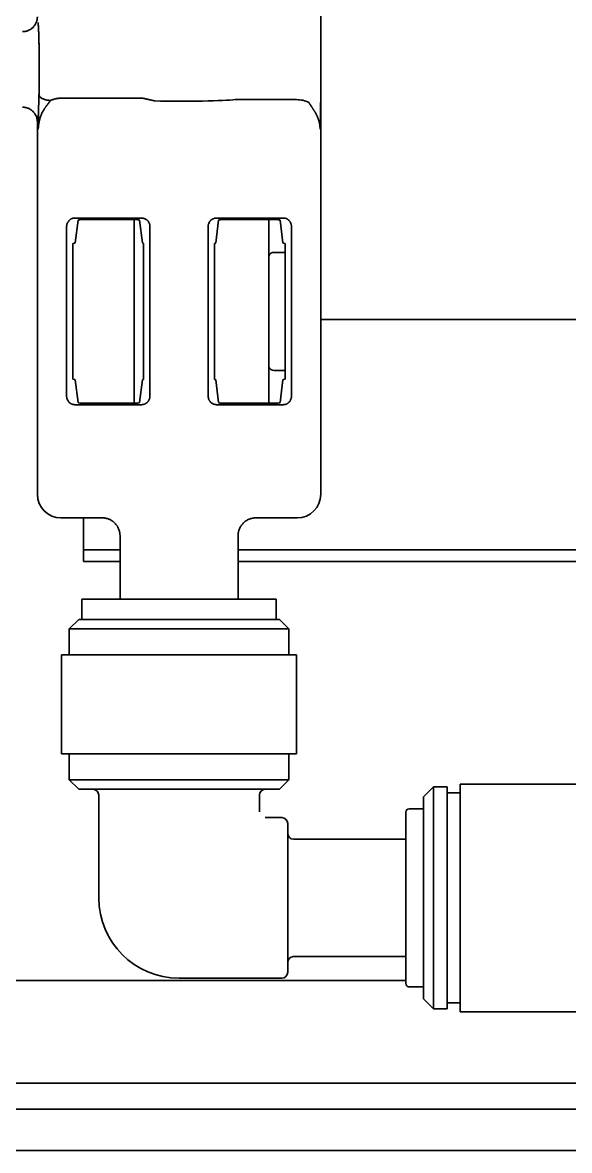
# Model space of a CAD drawing. Extents: x 6569 to 10251, y -294 to 3100.
# Drawn here: x 6904.9 to 6951.2, y 1270.8 to 1366.4 of the extents above; entities that cross this region are included whole.
import ezdxf

# ---------------------------------------------------------------- set-up
doc = ezdxf.new("R2010")
doc.units = 0
doc.header["$LTSCALE"] = 5
doc.layers.add('1', color=7, linetype='CONTINUOUS', true_color=0xffffff)

msp = doc.modelspace()

# ---------------------------------------------------------------- linework, layer by layer
at = {"layer": '1', "color": 7, "linetype": 'Continuous', "lineweight": 35}
for p, q in [((6930.164, 1326.425), (6930.164, 1366.928)), ((6915.012, 1360.001), (6908.33, 1360.001)), ((6923.379, 1359.865), (6922.904, 1359.865)), ((6928.105, 1359.865), (6923.379, 1359.865)), ((6906.164, 1326.425), (6906.164, 1357.976)), ((6909.344, 1349.835), (6914.984, 1349.835)), ((6909.369, 1347.719), (6909.609, 1349.646)), ((6910.109, 1349.715), (6914.32, 1349.715)), ((6914.364, 1334.137), (6914.364, 1349.715)), ((6914.82, 1349.646), (6915.059, 1347.719)), ((6921.269, 1347.719), (6921.509, 1349.646)), ((6921.344, 1349.835), (6926.984, 1349.835)), ((6922.009, 1349.715), (6926.22, 1349.715)), ((6925.764, 1334.137), (6925.764, 1349.715)), ((6926.72, 1349.646), (6926.959, 1347.719)), ((6908.641, 1334.771), (6908.641, 1349.082)), ((6915.698, 1349.109), (6915.698, 1334.743)), ((6920.631, 1334.743), (6920.631, 1349.109)), ((6927.688, 1349.082), (6927.688, 1334.771)), ((6909.165, 1347.68), (6909.164, 1347.677)), ((6909.164, 1347.384), (6909.164, 1347.677)), ((6915.164, 1347.686), (6915.164, 1336.163)), ((6915.167, 1336.166), (6915.167, 1347.688)), ((6921.162, 1347.687), (6921.162, 1336.165)), ((6927.164, 1347.677), (6927.164, 1347.68)), ((6927.164, 1347.677), (6927.164, 1347.384)), ((6909.164, 1346.926), (6909.164, 1336.926)), ((6927.164, 1346.926), (6926.214, 1346.926)), ((6927.164, 1336.926), (6927.164, 1346.926)), ((6969.315, 1341.226), (6930.166, 1341.226)), ((6909.164, 1336.175), (6909.164, 1336.468)), ((6909.164, 1336.175), (6909.165, 1336.173)), ((6909.609, 1334.206), (6909.369, 1336.133)), ((6915.059, 1336.133), (6914.82, 1334.206)), ((6921.509, 1334.206), (6921.269, 1336.133)), ((6926.214, 1336.926), (6927.164, 1336.926)), ((6926.959, 1336.133), (6926.72, 1334.206)), ((6927.164, 1336.468), (6927.164, 1336.175)), ((6927.164, 1336.173), (6927.164, 1336.175)), ((6914.984, 1334.017), (6909.344, 1334.017)), ((6914.32, 1334.137), (6910.109, 1334.137)), ((6926.984, 1334.017), (6921.344, 1334.017)), ((6926.22, 1334.137), (6922.009, 1334.137)), ((6908.163, 1324.426), (6911.665, 1324.426)), ((6910.084, 1324.426), (6910.084, 1322.726)), ((6924.664, 1324.426), (6928.166, 1324.426)), ((6910.084, 1321.726), (6910.084, 1322.726)), ((6913.164, 1322.925), (6913.164, 1317.526)), ((6923.164, 1317.526), (6923.164, 1322.925)), ((6910.084, 1321.726), (6913.165, 1321.726)), ((6910.084, 1321.726), (6910.084, 1320.726)), ((6923.165, 1321.726), (6946.735, 1321.726)), ((6946.735, 1321.726), (6967.811, 1321.726)), ((6913.165, 1320.726), (6910.084, 1320.726)), ((6946.735, 1320.726), (6923.165, 1320.726)), ((6967.811, 1320.726), (6946.735, 1320.726)), ((6909.939, 1315.826), (6909.939, 1317.526)), ((6926.389, 1317.526), (6926.389, 1315.826)), ((6909.664, 1315.826), (6908.864, 1315.026)), ((6909.664, 1315.826), (6926.664, 1315.826)), ((6927.464, 1315.026), (6926.664, 1315.826)), ((6908.864, 1315.026), (6908.864, 1312.826)), ((6908.864, 1315.026), (6918.164, 1315.026)), ((6918.164, 1315.026), (6927.464, 1315.026)), ((6927.464, 1312.826), (6927.464, 1315.026)), ((6908.214, 1312.826), (6908.214, 1304.426)), ((6928.114, 1312.826), (6908.214, 1312.826)), ((6928.114, 1304.426), (6928.114, 1312.826)), ((6908.214, 1304.426), (6928.114, 1304.426)), ((6908.864, 1304.426), (6908.864, 1302.226)), ((6927.464, 1302.226), (6927.464, 1304.426)), ((6908.864, 1302.226), (6909.664, 1301.426)), ((6927.464, 1302.226), (6908.864, 1302.226)), ((6926.664, 1301.426), (6927.464, 1302.226)), ((6952.364, 1301.876), (6941.964, 1301.876)), ((6941.964, 1282.576), (6941.964, 1301.876)), ((6909.664, 1301.426), (6926.664, 1301.426)), ((6911.364, 1300.926), (6911.364, 1292.226)), ((6924.964, 1299.526), (6924.964, 1300.926)), ((6939.714, 1301.626), (6938.864, 1300.776)), ((6938.864, 1283.676), (6938.864, 1300.776)), ((6940.864, 1301.626), (6939.714, 1301.626)), ((6939.714, 1282.826), (6939.714, 1301.626)), ((6940.864, 1282.826), (6940.864, 1301.626)), ((6941.964, 1301.126), (6940.864, 1301.126)), ((6938.864, 1299.776), (6937.664, 1299.776)), ((6926.864, 1299.026), (6925.464, 1299.026)), ((6937.364, 1299.476), (6937.364, 1284.976)), ((6927.364, 1298.526), (6927.364, 1285.926)), ((6937.365, 1297.201), (6927.864, 1297.201)), ((6927.864, 1287.251), (6937.365, 1287.251)), ((6817.664, 1285.226), (6937.367, 1285.226)), ((6918.164, 1285.426), (6926.864, 1285.426)), ((6937.664, 1284.676), (6938.864, 1284.676)), ((6938.864, 1283.676), (6939.714, 1282.826)), ((6939.714, 1282.826), (6940.864, 1282.826)), ((6940.864, 1283.326), (6941.964, 1283.326)), ((6941.964, 1282.576), (6952.364, 1282.576)), ((7033.66, 1276.526), (6819.664, 1276.526)), ((6572.164, 1274.326), (7039.407, 1274.326)), ((7087.059, 1270.826), (6588.769, 1270.826))]:
    msp.add_line(p, q, dxfattribs=at)
for centre, radius, start, end in [((6910.864, 1300.926), 0.5, 0, 90), ((6925.464, 1300.926), 0.5, 90, 180), ((6937.664, 1299.476), 0.3, 90, 180), ((6926.864, 1298.526), 0.5, 0, 90), ((6927.864, 1297.701), 0.5, 180, 270), ((6918.164, 1292.226), 6.8, 180, 270), ((6927.864, 1286.751), 0.5, 90, 180), ((6926.864, 1285.926), 0.5, 270, 0), ((6937.664, 1284.976), 0.3, 180, 270)]:
    msp.add_arc(centre, radius, start, end, dxfattribs=at)
at = {"layer": '1', "color": 7, "linetype": 'Continuous', "lineweight": 35, "extrusion": (0, 0, -1)}
for centre, major_axis, ratio, start_param, end_param in [((6906.163, 1362.426), (0, 4.45), 0.034921, 2.365413, 3.131791), ((6918.164, 1359.926), (-5, 0), 0.038413, 3.465404, 5.136487), ((6910.109, 1349.645), (0.5, 0), 0.140541, 3.159046, 4.712389), ((6914.32, 1349.645), (-0.5, 0), 0.140541, 1.570796, 3.124139), ((6922.009, 1349.645), (0.5, 0), 0.140541, 3.159046, 4.712389), ((6926.22, 1349.645), (-0.5, 0), 0.140541, 1.570796, 3.124139), ((6909.07, 1347.72), (0.3, 0), 0.140541, 0.017453, 1.248618), ((6915.359, 1347.72), (0.3, 0), 0.140541, 2.274072, 3.124139), ((6920.97, 1347.72), (-0.3, 0), 0.140541, 3.159046, 4.013959), ((6927.259, 1347.72), (-0.3, 0), 0.140541, -1.248618, -0.017453), ((6909.182, 1347.384), (0, 0.5), 0.034921, 3.553586, 4.712389), ((6926.214, 1346.424), (0, 0.502), 0.996195, -1.119749, 0), ((6927.147, 1347.384), (0, 0.5), 0.034921, 1.570796, 2.729599), ((6926.214, 1337.428), (0, 0.502), 0.996195, 3.141593, 4.261342), ((6909.182, 1336.468), (0, 0.5), 0.034921, -1.570796, -0.411993), ((6909.07, 1336.133), (-0.3, 0), 0.140541, 1.892975, 3.124139), ((6915.359, 1336.133), (-0.3, 0), 0.140541, 0.017453, 0.871146), ((6920.97, 1336.133), (-0.3, 0), 0.140541, 2.269225, 3.124139), ((6927.259, 1336.133), (-0.3, 0), 0.140541, 0.017453, 1.248618), ((6927.147, 1336.468), (0, 0.5), 0.034921, 0.411993, 1.570796), ((6910.109, 1334.207), (-0.5, 0), 0.140541, 4.712389, 6.265732), ((6914.32, 1334.207), (0.5, 0), 0.140541, 0.017453, 1.570796), ((6922.009, 1334.207), (0.5, 0), 0.140541, 1.570796, 3.124139), ((6926.22, 1334.207), (0.5, 0), 0.140541, 0.017453, 1.570796)]:
    msp.add_ellipse(centre, major_axis=major_axis, ratio=ratio, start_param=start_param, end_param=end_param, dxfattribs=at)
at = {"layer": '1', "color": 7, "linetype": 'Continuous', "lineweight": 35, "extrusion": (-1.17146e-15, -9.86076e-32, -1)}
msp.add_ellipse((6928.102, 1357.364), major_axis=(1.77, 1.77), ratio=0.998783, start_param=-0.784789, end_param=-0.35153, dxfattribs=at)
at = {"layer": '1', "color": 7, "linetype": 'Continuous', "lineweight": 35}
for centre, major_axis in [((6908.166, 1326.427), (1.416, 1.416)), ((6928.163, 1326.427), (-1.416, 1.416))]:
    msp.add_ellipse(centre, major_axis=major_axis, ratio=0.998783, start_param=2.356803, end_param=3.926382, dxfattribs=at)
for points, degree, knots in [([(6906.164, 1366.876), (6906.164, 1366.793), (6906.156, 1366.712), (6906.132, 1366.592), (6906.123, 1366.553), (6906.105, 1366.494), (6906.098, 1366.474), (6906.084, 1366.436), (6906.077, 1366.416), (6906.038, 1366.322), (6905.999, 1366.25), (6905.943, 1366.165), (6905.931, 1366.148), (6905.906, 1366.115), (6905.894, 1366.099), (6905.854, 1366.051), (6905.827, 1366.021), (6905.74, 1365.935), (6905.678, 1365.883), (6905.592, 1365.826), (6905.575, 1365.815), (6905.539, 1365.794), (6905.486, 1365.763), (6905.394, 1365.72), (6905.317, 1365.692), (6905.258, 1365.674), (6905.239, 1365.669), (6905.199, 1365.659), (6905.179, 1365.654), (6905.118, 1365.642), (6905.077, 1365.636), (6905.016, 1365.63), (6904.985, 1365.628), (6904.955, 1365.627), (6904.934, 1365.626), (6904.924, 1365.626), (6904.914, 1365.626)], 3, [0, 0, 0, 0, 0.125, 0.125, 0.1875, 0.1875, 0.21875, 0.21875, 0.25, 0.25, 0.375, 0.375, 0.40625, 0.40625, 0.4375, 0.4375, 0.5, 0.5, 0.625, 0.625, 0.65625, 0.65625, 0.6875, 0.75, 0.8125, 0.8125, 0.84375, 0.84375, 0.875, 0.875, 0.9375, 0.9375, 0.96875, 0.984375, 0.984375, 1, 1, 1, 1]), ([(6906.304, 1360.234), (6906.307, 1360.369), (6906.309, 1360.507), (6906.314, 1360.789), (6906.316, 1360.933), (6906.319, 1361.228), (6906.321, 1361.379), (6906.322, 1361.572), (6906.322, 1361.61), (6906.323, 1361.687), (6906.323, 1361.803), (6906.324, 1361.92), (6906.325, 1362.152), (6906.325, 1362.307), (6906.325, 1362.619), (6906.324, 1362.775), (6906.324, 1362.97), (6906.323, 1363.01), (6906.323, 1363.087), (6906.322, 1363.204), (6906.322, 1363.319), (6906.32, 1363.548), (6906.318, 1363.699), (6906.315, 1363.996), (6906.313, 1364.14), (6906.308, 1364.419), (6906.306, 1364.555), (6906.3, 1364.817), (6906.297, 1364.944), (6906.293, 1365.098), (6906.292, 1365.128), (6906.29, 1365.188), (6906.288, 1365.276), (6906.285, 1365.361), (6906.279, 1365.525), (6906.275, 1365.628), (6906.267, 1365.82), (6906.263, 1365.91), (6906.257, 1366.014), (6906.256, 1366.035), (6906.254, 1366.074), (6906.25, 1366.132), (6906.247, 1366.186), (6906.24, 1366.287), (6906.235, 1366.346), (6906.23, 1366.397)], 3, [0, 0, 0, 0, 0.0625, 0.0625, 0.125, 0.125, 0.1875, 0.1875, 0.203125, 0.203125, 0.21875, 0.25, 0.25, 0.3125, 0.3125, 0.375, 0.375, 0.390625, 0.390625, 0.40625, 0.4375, 0.4375, 0.5, 0.5, 0.5625, 0.5625, 0.625, 0.625, 0.6875, 0.6875, 0.703125, 0.703125, 0.71875, 0.75, 0.75, 0.8125, 0.8125, 0.875, 0.875, 0.890625, 0.890625, 0.90625, 0.9375, 0.9375, 1, 1, 1, 1]), ([(6906.272, 1359.251), (6906.272, 1359.291), (6906.273, 1359.332), (6906.276, 1359.415), (6906.277, 1359.456), (6906.28, 1359.539), (6906.282, 1359.58), (6906.285, 1359.663), (6906.287, 1359.705), (6906.292, 1359.829), (6906.295, 1359.912), (6906.299, 1360.034), (6906.3, 1360.075), (6906.302, 1360.135), (6906.303, 1360.165), (6906.303, 1360.199), (6906.304, 1360.217), (6906.304, 1360.225), (6906.304, 1360.23), (6906.304, 1360.232), (6906.304, 1360.233), (6906.304, 1360.234), (6906.304, 1360.234), (6906.304, 1360.234), (6906.304, 1360.234), (6906.304, 1360.234)], 3, [0, 0, 0, 0, 0.125002, 0.125002, 0.250003, 0.250003, 0.375005, 0.375005, 0.500007, 0.500007, 0.75001, 0.75001, 0.875012, 0.875012, 0.937513, 0.968763, 0.984389, 0.992201, 0.996108, 0.998061, 0.999037, 0.999526, 0.99977, 0.99977, 1, 1, 1, 1]), ([(6907.284, 1359.798), (6907.231, 1359.799), (6907.177, 1359.802), (6907.067, 1359.813), (6907.012, 1359.821), (6906.903, 1359.843), (6906.849, 1359.856), (6906.746, 1359.888), (6906.697, 1359.906), (6906.605, 1359.947), (6906.562, 1359.97), (6906.486, 1360.018), (6906.452, 1360.044), (6906.393, 1360.097), (6906.369, 1360.124), (6906.33, 1360.179), (6906.315, 1360.207), (6906.304, 1360.234)], 3, [0, 0, 0, 0, 0.125, 0.125, 0.25, 0.25, 0.375, 0.375, 0.5, 0.5, 0.625, 0.625, 0.75, 0.75, 0.875, 0.875, 1, 1, 1, 1]), ([(6908.33, 1360.001), (6908.24, 1360.001), (6908.15, 1359.997), (6908.015, 1359.984), (6907.97, 1359.978), (6907.881, 1359.965), (6907.837, 1359.958), (6907.705, 1359.932), (6907.619, 1359.911), (6907.449, 1359.86), (6907.366, 1359.831), (6907.284, 1359.798)], 3, [0, 0, 0, 0, 0.25, 0.25, 0.375, 0.375, 0.5, 0.5, 0.75, 0.75, 1, 1, 1, 1]), ([(6916.107, 1359.751), (6916.093, 1359.755), (6916.064, 1359.762), (6916.021, 1359.774), (6915.978, 1359.785), (6915.934, 1359.796), (6915.89, 1359.807), (6915.845, 1359.818), (6915.8, 1359.829), (6915.755, 1359.84), (6915.709, 1359.851), (6915.663, 1359.862), (6915.617, 1359.872), (6915.579, 1359.88), (6915.55, 1359.886), (6915.529, 1359.891), (6915.509, 1359.895), (6915.488, 1359.9), (6915.467, 1359.904), (6915.446, 1359.909), (6915.425, 1359.913), (6915.404, 1359.918), (6915.383, 1359.923), (6915.362, 1359.927), (6915.341, 1359.932), (6915.319, 1359.937), (6915.298, 1359.941), (6915.276, 1359.946), (6915.255, 1359.951), (6915.233, 1359.955), (6915.211, 1359.96), (6915.189, 1359.965), (6915.167, 1359.969), (6915.145, 1359.974), (6915.123, 1359.979), (6915.101, 1359.983), (6915.079, 1359.988), (6915.056, 1359.992), (6915.034, 1359.997), (6915.019, 1360), (6915.012, 1360.001)], 3, [0, 0, 0, 0, 0.041436, 0.082971, 0.124598, 0.166309, 0.208099, 0.24996, 0.291886, 0.333869, 0.375902, 0.41798, 0.460094, 0.502238, 0.520581, 0.538989, 0.557459, 0.575993, 0.594591, 0.613253, 0.631979, 0.650769, 0.669623, 0.688541, 0.707524, 0.72657, 0.745681, 0.764857, 0.784097, 0.803402, 0.822771, 0.842205, 0.861703, 0.881266, 0.900894, 0.920586, 0.940342, 0.960164, 0.98005, 1, 1, 1, 1]), ([(6904.914, 1359.226), (6904.924, 1359.226), (6904.934, 1359.226), (6904.955, 1359.225), (6904.985, 1359.224), (6905.016, 1359.222), (6905.077, 1359.216), (6905.118, 1359.21), (6905.179, 1359.198), (6905.199, 1359.193), (6905.239, 1359.183), (6905.258, 1359.178), (6905.317, 1359.16), (6905.394, 1359.132), (6905.486, 1359.089), (6905.539, 1359.059), (6905.575, 1359.037), (6905.592, 1359.026), (6905.678, 1358.969), (6905.74, 1358.918), (6905.827, 1358.831), (6905.854, 1358.801), (6905.894, 1358.753), (6905.906, 1358.737), (6905.931, 1358.704), (6905.943, 1358.687), (6905.999, 1358.602), (6906.038, 1358.53), (6906.077, 1358.436), (6906.084, 1358.417), (6906.098, 1358.378), (6906.105, 1358.358), (6906.123, 1358.299), (6906.132, 1358.26), (6906.156, 1358.14), (6906.164, 1358.059), (6906.164, 1357.976)], 3, [0, 0, 0, 0, 0.015625, 0.015625, 0.03125, 0.0625, 0.0625, 0.125, 0.125, 0.15625, 0.15625, 0.1875, 0.1875, 0.25, 0.3125, 0.34375, 0.34375, 0.375, 0.375, 0.5, 0.5, 0.5625, 0.5625, 0.59375, 0.59375, 0.625, 0.625, 0.75, 0.75, 0.78125, 0.78125, 0.8125, 0.8125, 0.875, 0.875, 1, 1, 1, 1]), ([(6906.238, 1357.354), (6906.239, 1357.364), (6906.24, 1357.384), (6906.242, 1357.416), (6906.245, 1357.447), (6906.247, 1357.479), (6906.25, 1357.51), (6906.253, 1357.542), (6906.256, 1357.574), (6906.26, 1357.605), (6906.263, 1357.637), (6906.267, 1357.668), (6906.271, 1357.699), (6906.275, 1357.73), (6906.279, 1357.761), (6906.284, 1357.791), (6906.289, 1357.822), (6906.294, 1357.851), (6906.299, 1357.881), (6906.304, 1357.91), (6906.309, 1357.939), (6906.315, 1357.968), (6906.32, 1357.996), (6906.326, 1358.024), (6906.332, 1358.051), (6906.338, 1358.078), (6906.344, 1358.105), (6906.35, 1358.131), (6906.357, 1358.156), (6906.363, 1358.181), (6906.369, 1358.206), (6906.376, 1358.23), (6906.383, 1358.254), (6906.389, 1358.277), (6906.396, 1358.3), (6906.403, 1358.322), (6906.409, 1358.343), (6906.416, 1358.364), (6906.423, 1358.385), (6906.429, 1358.405), (6906.436, 1358.424), (6906.442, 1358.443), (6906.449, 1358.461), (6906.455, 1358.478), (6906.462, 1358.495), (6906.468, 1358.511), (6906.474, 1358.527), (6906.493, 1358.575), (6906.526, 1358.654), (6906.576, 1358.762), (6906.628, 1358.861), (6906.679, 1358.952), (6906.728, 1359.034), (6906.775, 1359.107), (6906.819, 1359.171), (6906.858, 1359.227), (6906.888, 1359.269), (6906.909, 1359.298), (6906.924, 1359.319), (6906.938, 1359.339), (6906.953, 1359.359), (6906.968, 1359.379), (6906.982, 1359.399), (6906.997, 1359.418), (6907.011, 1359.438), (6907.026, 1359.457), (6907.04, 1359.476), (6907.054, 1359.495), (6907.068, 1359.513), (6907.082, 1359.532), (6907.096, 1359.55), (6907.11, 1359.568), (6907.124, 1359.586), (6907.137, 1359.603), (6907.15, 1359.621), (6907.163, 1359.638), (6907.176, 1359.655), (6907.189, 1359.672), (6907.201, 1359.688), (6907.214, 1359.705), (6907.226, 1359.721), (6907.238, 1359.737), (6907.25, 1359.752), (6907.261, 1359.768), (6907.273, 1359.783), (6907.28, 1359.793), (6907.284, 1359.798)], 3, [0, 0, 0, 0, 0.018001, 0.035695, 0.053086, 0.070176, 0.086971, 0.103474, 0.119689, 0.135593, 0.151155, 0.166381, 0.181278, 0.195851, 0.210106, 0.224048, 0.237683, 0.251016, 0.264051, 0.276795, 0.289251, 0.301424, 0.313318, 0.324938, 0.336288, 0.347371, 0.358191, 0.368751, 0.379055, 0.389106, 0.398907, 0.408461, 0.41777, 0.426836, 0.435663, 0.444251, 0.452602, 0.460703, 0.468547, 0.476138, 0.483478, 0.490571, 0.49742, 0.504025, 0.51039, 0.516517, 0.522407, 0.528062, 0.571251, 0.611084, 0.647814, 0.681483, 0.711857, 0.739053, 0.763146, 0.784155, 0.80206, 0.809805, 0.817483, 0.825097, 0.832648, 0.840137, 0.847566, 0.854935, 0.862246, 0.869499, 0.876693, 0.883816, 0.890864, 0.89784, 0.904745, 0.911578, 0.918342, 0.925037, 0.931662, 0.93822, 0.944709, 0.951131, 0.957485, 0.963772, 0.969992, 0.976145, 0.982223, 0.988224, 0.99415, 1, 1, 1, 1]), ([(6906.272, 1359.251), (6906.27, 1359.049), (6906.27, 1358.977), (6906.269, 1358.836), (6906.265, 1358.467), (6906.262, 1358.245), (6906.253, 1357.741), (6906.238, 1357.354)], 2, [0, 0, 0, 0.124996, 0.124996, 0.249996, 0.499998, 0.499998, 1, 1, 1]), ([(6929.155, 1359.634), (6929.161, 1359.623), (6929.174, 1359.601), (6929.194, 1359.569), (6929.215, 1359.535), (6929.235, 1359.502), (6929.256, 1359.468), (6929.277, 1359.435), (6929.299, 1359.401), (6929.321, 1359.366), (6929.343, 1359.332), (6929.366, 1359.297), (6929.389, 1359.262), (6929.412, 1359.226), (6929.435, 1359.191), (6929.459, 1359.155), (6929.483, 1359.118), (6929.507, 1359.081), (6929.531, 1359.044), (6929.555, 1359.006), (6929.579, 1358.968), (6929.604, 1358.929), (6929.633, 1358.881), (6929.668, 1358.824), (6929.696, 1358.776), (6929.713, 1358.746), (6929.719, 1358.736), (6929.725, 1358.726), (6929.731, 1358.716), (6929.737, 1358.705), (6929.743, 1358.694), (6929.749, 1358.683), (6929.755, 1358.673), (6929.761, 1358.661), (6929.767, 1358.65), (6929.773, 1358.639), (6929.779, 1358.627), (6929.785, 1358.616), (6929.791, 1358.604), (6929.797, 1358.592), (6929.803, 1358.58), (6929.81, 1358.567), (6929.816, 1358.555), (6929.822, 1358.542), (6929.828, 1358.53), (6929.835, 1358.517), (6929.841, 1358.504), (6929.847, 1358.491), (6929.853, 1358.477), (6929.859, 1358.464), (6929.866, 1358.45), (6929.872, 1358.437), (6929.878, 1358.423), (6929.884, 1358.409), (6929.89, 1358.394), (6929.896, 1358.38), (6929.902, 1358.366), (6929.909, 1358.351), (6929.915, 1358.336), (6929.921, 1358.321), (6929.926, 1358.306), (6929.932, 1358.291), (6929.938, 1358.275), (6929.944, 1358.26), (6929.95, 1358.244), (6929.956, 1358.228), (6929.961, 1358.212), (6929.967, 1358.195), (6929.972, 1358.179), (6929.978, 1358.162), (6929.983, 1358.146), (6929.989, 1358.129), (6929.994, 1358.112), (6929.999, 1358.094), (6930.004, 1358.077), (6930.009, 1358.06), (6930.014, 1358.042), (6930.019, 1358.024), (6930.024, 1358.006), (6930.028, 1357.988), (6930.033, 1357.969), (6930.037, 1357.951), (6930.042, 1357.932), (6930.046, 1357.913), (6930.05, 1357.894), (6930.054, 1357.875), (6930.058, 1357.856), (6930.062, 1357.836), (6930.065, 1357.816), (6930.069, 1357.797), (6930.072, 1357.777), (6930.075, 1357.756), (6930.078, 1357.736), (6930.081, 1357.716), (6930.084, 1357.695), (6930.087, 1357.674), (6930.089, 1357.653), (6930.091, 1357.632), (6930.093, 1357.611), (6930.095, 1357.589), (6930.097, 1357.568), (6930.098, 1357.546), (6930.1, 1357.524), (6930.101, 1357.502), (6930.102, 1357.48), (6930.103, 1357.458), (6930.103, 1357.435), (6930.104, 1357.412), (6930.104, 1357.39), (6930.104, 1357.374), (6930.104, 1357.367)], 3, [0, 0, 0, 0, 0.014899, 0.029973, 0.045222, 0.060648, 0.076251, 0.092031, 0.10799, 0.124128, 0.140446, 0.156945, 0.173628, 0.190494, 0.207546, 0.224786, 0.242216, 0.259837, 0.277652, 0.295663, 0.313873, 0.332285, 0.350901, 0.381608, 0.413263, 0.417906, 0.422604, 0.427356, 0.432164, 0.437026, 0.441943, 0.446915, 0.451941, 0.457021, 0.462156, 0.467345, 0.472588, 0.477886, 0.483238, 0.488643, 0.494103, 0.499616, 0.505184, 0.510805, 0.51648, 0.522208, 0.527991, 0.533827, 0.539716, 0.545659, 0.551655, 0.557705, 0.563808, 0.569964, 0.576174, 0.582437, 0.588753, 0.595122, 0.601545, 0.60802, 0.614549, 0.621131, 0.627766, 0.634454, 0.641195, 0.647989, 0.654836, 0.661737, 0.66869, 0.675696, 0.682756, 0.689868, 0.697034, 0.704253, 0.711525, 0.71885, 0.726228, 0.73366, 0.741144, 0.748683, 0.756274, 0.763919, 0.771617, 0.779369, 0.787175, 0.795034, 0.802946, 0.810913, 0.818934, 0.827008, 0.835137, 0.843319, 0.851556, 0.859847, 0.868193, 0.876593, 0.885048, 0.893558, 0.902122, 0.910742, 0.919417, 0.928147, 0.936933, 0.945774, 0.954671, 0.963624, 0.972634, 0.981699, 0.990821, 1, 1, 1, 1]), ([(6930.104, 1357.367), (6930.11, 1357.522), (6930.114, 1357.611), (6930.12, 1357.761), (6930.135, 1358.183), (6930.142, 1358.471), (6930.148, 1358.736), (6930.151, 1359.016), (6930.154, 1359.325), (6930.154, 1359.634)], 2, [0, 0, 0, 0.125, 0.125, 0.25, 0.5, 0.5, 0.75, 0.75, 1, 1, 1]), ([(6908.641, 1349.082), (6908.641, 1349.123), (6908.644, 1349.162), (6908.653, 1349.221), (6908.657, 1349.24), (6908.665, 1349.277), (6908.67, 1349.295), (6908.686, 1349.348), (6908.699, 1349.382), (6908.721, 1349.431), (6908.729, 1349.447), (6908.746, 1349.479), (6908.755, 1349.494), (6908.783, 1349.539), (6908.804, 1349.567), (6908.839, 1349.609), (6908.851, 1349.622), (6908.877, 1349.648), (6908.89, 1349.661), (6908.918, 1349.686), (6908.933, 1349.698), (6908.964, 1349.72), (6908.98, 1349.731), (6909.014, 1349.751), (6909.031, 1349.761), (6909.068, 1349.779), (6909.087, 1349.787), (6909.106, 1349.794)], 3, [0, 0, 0, 0, 0.125, 0.125, 0.1875, 0.1875, 0.25, 0.25, 0.375, 0.375, 0.4375, 0.4375, 0.5, 0.5, 0.625, 0.625, 0.6875, 0.6875, 0.75, 0.75, 0.8125, 0.8125, 0.875, 0.875, 0.9375, 0.9375, 1, 1, 1, 1]), ([(6914.984, 1349.835), (6915.032, 1349.835), (6915.079, 1349.83), (6915.148, 1349.816), (6915.171, 1349.81), (6915.205, 1349.8), (6915.216, 1349.796), (6915.238, 1349.788), (6915.249, 1349.783), (6915.304, 1349.76), (6915.345, 1349.738), (6915.393, 1349.704), (6915.403, 1349.697), (6915.422, 1349.683), (6915.431, 1349.676), (6915.458, 1349.653), (6915.475, 1349.637), (6915.524, 1349.586), (6915.554, 1349.55), (6915.586, 1349.5), (6915.592, 1349.49), (6915.604, 1349.469), (6915.621, 1349.439), (6915.646, 1349.385), (6915.661, 1349.341), (6915.675, 1349.296), (6915.68, 1349.273), (6915.694, 1349.203), (6915.698, 1349.156), (6915.698, 1349.109)], 3, [0, 0, 0, 0, 0.125, 0.125, 0.1875, 0.1875, 0.21875, 0.21875, 0.25, 0.25, 0.375, 0.375, 0.40625, 0.40625, 0.4375, 0.4375, 0.5, 0.5, 0.625, 0.625, 0.65625, 0.65625, 0.6875, 0.75, 0.8125, 0.8125, 0.875, 0.875, 1, 1, 1, 1]), ([(6920.631, 1349.109), (6920.631, 1349.156), (6920.635, 1349.203), (6920.648, 1349.272), (6920.654, 1349.295), (6920.667, 1349.34), (6920.675, 1349.362), (6920.701, 1349.428), (6920.723, 1349.47), (6920.761, 1349.529), (6920.775, 1349.548), (6920.805, 1349.585), (6920.82, 1349.603), (6920.869, 1349.653), (6920.905, 1349.683), (6920.963, 1349.724), (6920.984, 1349.736), (6921.025, 1349.759), (6921.068, 1349.78), (6921.112, 1349.796), (6921.156, 1349.81), (6921.179, 1349.816), (6921.249, 1349.83), (6921.297, 1349.835), (6921.344, 1349.835)], 3, [0, 0, 0, 0, 0.125, 0.125, 0.1875, 0.1875, 0.25, 0.25, 0.375, 0.375, 0.4375, 0.4375, 0.5, 0.5, 0.625, 0.625, 0.6875, 0.6875, 0.75, 0.8125, 0.8125, 0.875, 0.875, 1, 1, 1, 1]), ([(6927.222, 1349.794), (6927.242, 1349.786), (6927.261, 1349.778), (6927.297, 1349.761), (6927.315, 1349.752), (6927.348, 1349.731), (6927.364, 1349.721), (6927.395, 1349.698), (6927.41, 1349.686), (6927.452, 1349.649), (6927.478, 1349.623), (6927.513, 1349.582), (6927.524, 1349.568), (6927.545, 1349.539), (6927.555, 1349.524), (6927.583, 1349.479), (6927.6, 1349.448), (6927.63, 1349.383), (6927.643, 1349.349), (6927.659, 1349.295), (6927.664, 1349.277), (6927.672, 1349.24), (6927.679, 1349.202), (6927.684, 1349.163), (6927.687, 1349.123), (6927.688, 1349.102), (6927.688, 1349.082)], 3, [0, 0, 0, 0, 0.0625, 0.0625, 0.125, 0.125, 0.1875, 0.1875, 0.25, 0.25, 0.375, 0.375, 0.4375, 0.4375, 0.5, 0.5, 0.625, 0.625, 0.75, 0.75, 0.8125, 0.8125, 0.875, 0.9375, 0.9375, 1, 1, 1, 1]), ([(6909.106, 1334.059), (6909.087, 1334.066), (6909.068, 1334.074), (6909.031, 1334.091), (6909.014, 1334.101), (6908.981, 1334.121), (6908.964, 1334.132), (6908.934, 1334.154), (6908.919, 1334.166), (6908.876, 1334.203), (6908.851, 1334.229), (6908.816, 1334.27), (6908.805, 1334.284), (6908.784, 1334.313), (6908.774, 1334.328), (6908.745, 1334.373), (6908.729, 1334.405), (6908.699, 1334.47), (6908.686, 1334.503), (6908.67, 1334.557), (6908.665, 1334.575), (6908.657, 1334.612), (6908.649, 1334.65), (6908.645, 1334.689), (6908.642, 1334.73), (6908.641, 1334.75), (6908.641, 1334.771)], 3, [0, 0, 0, 0, 0.0625, 0.0625, 0.125, 0.125, 0.1875, 0.1875, 0.25, 0.25, 0.375, 0.375, 0.4375, 0.4375, 0.5, 0.5, 0.625, 0.625, 0.75, 0.75, 0.8125, 0.8125, 0.875, 0.9375, 0.9375, 1, 1, 1, 1]), ([(6915.698, 1334.743), (6915.698, 1334.696), (6915.694, 1334.649), (6915.68, 1334.58), (6915.675, 1334.557), (6915.662, 1334.512), (6915.654, 1334.49), (6915.627, 1334.424), (6915.606, 1334.383), (6915.567, 1334.324), (6915.554, 1334.304), (6915.524, 1334.267), (6915.508, 1334.25), (6915.459, 1334.199), (6915.424, 1334.169), (6915.365, 1334.129), (6915.345, 1334.116), (6915.303, 1334.093), (6915.261, 1334.073), (6915.217, 1334.056), (6915.172, 1334.042), (6915.149, 1334.036), (6915.079, 1334.022), (6915.032, 1334.017), (6914.984, 1334.017)], 3, [0, 0, 0, 0, 0.125, 0.125, 0.1875, 0.1875, 0.25, 0.25, 0.375, 0.375, 0.4375, 0.4375, 0.5, 0.5, 0.625, 0.625, 0.6875, 0.6875, 0.75, 0.8125, 0.8125, 0.875, 0.875, 1, 1, 1, 1]), ([(6921.344, 1334.017), (6921.297, 1334.017), (6921.25, 1334.022), (6921.181, 1334.036), (6921.158, 1334.042), (6921.124, 1334.052), (6921.113, 1334.056), (6921.09, 1334.065), (6921.079, 1334.069), (6921.025, 1334.092), (6920.984, 1334.115), (6920.935, 1334.148), (6920.926, 1334.155), (6920.907, 1334.169), (6920.898, 1334.177), (6920.871, 1334.2), (6920.853, 1334.216), (6920.804, 1334.266), (6920.775, 1334.303), (6920.743, 1334.352), (6920.736, 1334.362), (6920.724, 1334.383), (6920.707, 1334.414), (6920.683, 1334.467), (6920.667, 1334.511), (6920.654, 1334.556), (6920.649, 1334.579), (6920.635, 1334.649), (6920.631, 1334.696), (6920.631, 1334.743)], 3, [0, 0, 0, 0, 0.125, 0.125, 0.1875, 0.1875, 0.21875, 0.21875, 0.25, 0.25, 0.375, 0.375, 0.40625, 0.40625, 0.4375, 0.4375, 0.5, 0.5, 0.625, 0.625, 0.65625, 0.65625, 0.6875, 0.75, 0.8125, 0.8125, 0.875, 0.875, 1, 1, 1, 1]), ([(6927.688, 1334.771), (6927.688, 1334.73), (6927.685, 1334.69), (6927.676, 1334.632), (6927.672, 1334.613), (6927.664, 1334.575), (6927.659, 1334.557), (6927.643, 1334.504), (6927.63, 1334.47), (6927.608, 1334.421), (6927.6, 1334.405), (6927.583, 1334.374), (6927.574, 1334.358), (6927.546, 1334.313), (6927.525, 1334.285), (6927.49, 1334.244), (6927.478, 1334.23), (6927.452, 1334.204), (6927.439, 1334.191), (6927.41, 1334.167), (6927.396, 1334.155), (6927.365, 1334.132), (6927.349, 1334.121), (6927.315, 1334.101), (6927.297, 1334.091), (6927.261, 1334.074), (6927.242, 1334.066), (6927.222, 1334.059)], 3, [0, 0, 0, 0, 0.125, 0.125, 0.1875, 0.1875, 0.25, 0.25, 0.375, 0.375, 0.4375, 0.4375, 0.5, 0.5, 0.625, 0.625, 0.6875, 0.6875, 0.75, 0.75, 0.8125, 0.8125, 0.875, 0.875, 0.9375, 0.9375, 1, 1, 1, 1]), ([(6911.665, 1324.426), (6911.764, 1324.426), (6911.861, 1324.416), (6912.005, 1324.388), (6912.052, 1324.376), (6912.123, 1324.355), (6912.146, 1324.347), (6912.193, 1324.33), (6912.216, 1324.321), (6912.33, 1324.274), (6912.416, 1324.228), (6912.517, 1324.16), (6912.538, 1324.146), (6912.577, 1324.117), (6912.597, 1324.101), (6912.654, 1324.054), (6912.69, 1324.021), (6912.794, 1323.918), (6912.856, 1323.842), (6912.925, 1323.74), (6912.938, 1323.719), (6912.963, 1323.676), (6912.975, 1323.655), (6913.01, 1323.59), (6913.052, 1323.501), (6913.085, 1323.409), (6913.106, 1323.339), (6913.113, 1323.315), (6913.125, 1323.268), (6913.13, 1323.243), (6913.145, 1323.171), (6913.152, 1323.122), (6913.159, 1323.048), (6913.162, 1323.011), (6913.164, 1322.974), (6913.164, 1322.956), (6913.164, 1322.95), (6913.164, 1322.937), (6913.164, 1322.931), (6913.164, 1322.925)], 3, [0, 0, 0, 0, 0.125, 0.125, 0.1875, 0.1875, 0.21875, 0.21875, 0.25, 0.25, 0.375, 0.375, 0.40625, 0.40625, 0.4375, 0.4375, 0.5, 0.5, 0.625, 0.625, 0.65625, 0.65625, 0.6875, 0.6875, 0.75, 0.8125, 0.8125, 0.84375, 0.84375, 0.875, 0.875, 0.9375, 0.9375, 0.96875, 0.984375, 0.984375, 0.992187, 0.992187, 1, 1, 1, 1]), ([(6923.164, 1322.925), (6923.164, 1322.931), (6923.164, 1322.937), (6923.165, 1322.95), (6923.165, 1322.956), (6923.165, 1322.974), (6923.166, 1323.011), (6923.169, 1323.048), (6923.176, 1323.122), (6923.184, 1323.171), (6923.198, 1323.243), (6923.204, 1323.268), (6923.216, 1323.315), (6923.222, 1323.339), (6923.244, 1323.409), (6923.277, 1323.501), (6923.319, 1323.59), (6923.353, 1323.655), (6923.365, 1323.676), (6923.391, 1323.719), (6923.404, 1323.74), (6923.473, 1323.842), (6923.535, 1323.918), (6923.638, 1324.021), (6923.675, 1324.054), (6923.732, 1324.101), (6923.752, 1324.117), (6923.791, 1324.146), (6923.811, 1324.16), (6923.913, 1324.228), (6923.999, 1324.274), (6924.113, 1324.321), (6924.136, 1324.33), (6924.182, 1324.347), (6924.206, 1324.355), (6924.276, 1324.376), (6924.324, 1324.388), (6924.468, 1324.416), (6924.565, 1324.426), (6924.664, 1324.426)], 3, [0, 0, 0, 0, 0.007813, 0.007813, 0.015625, 0.015625, 0.03125, 0.0625, 0.0625, 0.125, 0.125, 0.15625, 0.15625, 0.1875, 0.1875, 0.25, 0.3125, 0.3125, 0.34375, 0.34375, 0.375, 0.375, 0.5, 0.5, 0.5625, 0.5625, 0.59375, 0.59375, 0.625, 0.625, 0.75, 0.75, 0.78125, 0.78125, 0.8125, 0.8125, 0.875, 0.875, 1, 1, 1, 1]), ([(6909.939, 1317.526), (6909.939, 1317.526), (6910.368, 1317.526), (6912.197, 1317.526), (6914.935, 1317.526), (6918.164, 1317.526), (6921.394, 1317.526), (6924.132, 1317.526), (6925.96, 1317.526), (6926.388, 1317.526), (6926.389, 1317.526)], 3, [0, 0, 0, 0, 0.125037, 0.250074, 0.375111, 0.500148, 0.625185, 0.750223, 0.87526, 1, 1, 1, 1])]:
    msp.add_open_spline(points, degree=degree, knots=knots, dxfattribs=at)
for points in [[(6909.106, 1349.794), (6909.145, 1349.807), (6909.223, 1349.828), (6909.303, 1349.835), (6909.344, 1349.835)], [(6926.984, 1349.835), (6927.025, 1349.835), (6927.106, 1349.828), (6927.184, 1349.807), (6927.222, 1349.794)], [(6909.344, 1334.017), (6909.303, 1334.017), (6909.223, 1334.024), (6909.145, 1334.045), (6909.106, 1334.059)], [(6927.222, 1334.059), (6927.184, 1334.045), (6927.106, 1334.024), (6927.025, 1334.017), (6926.984, 1334.017)]]:
    msp.add_open_spline(points, degree=3, dxfattribs=at)

doc.saveas('drawing.dxf')
